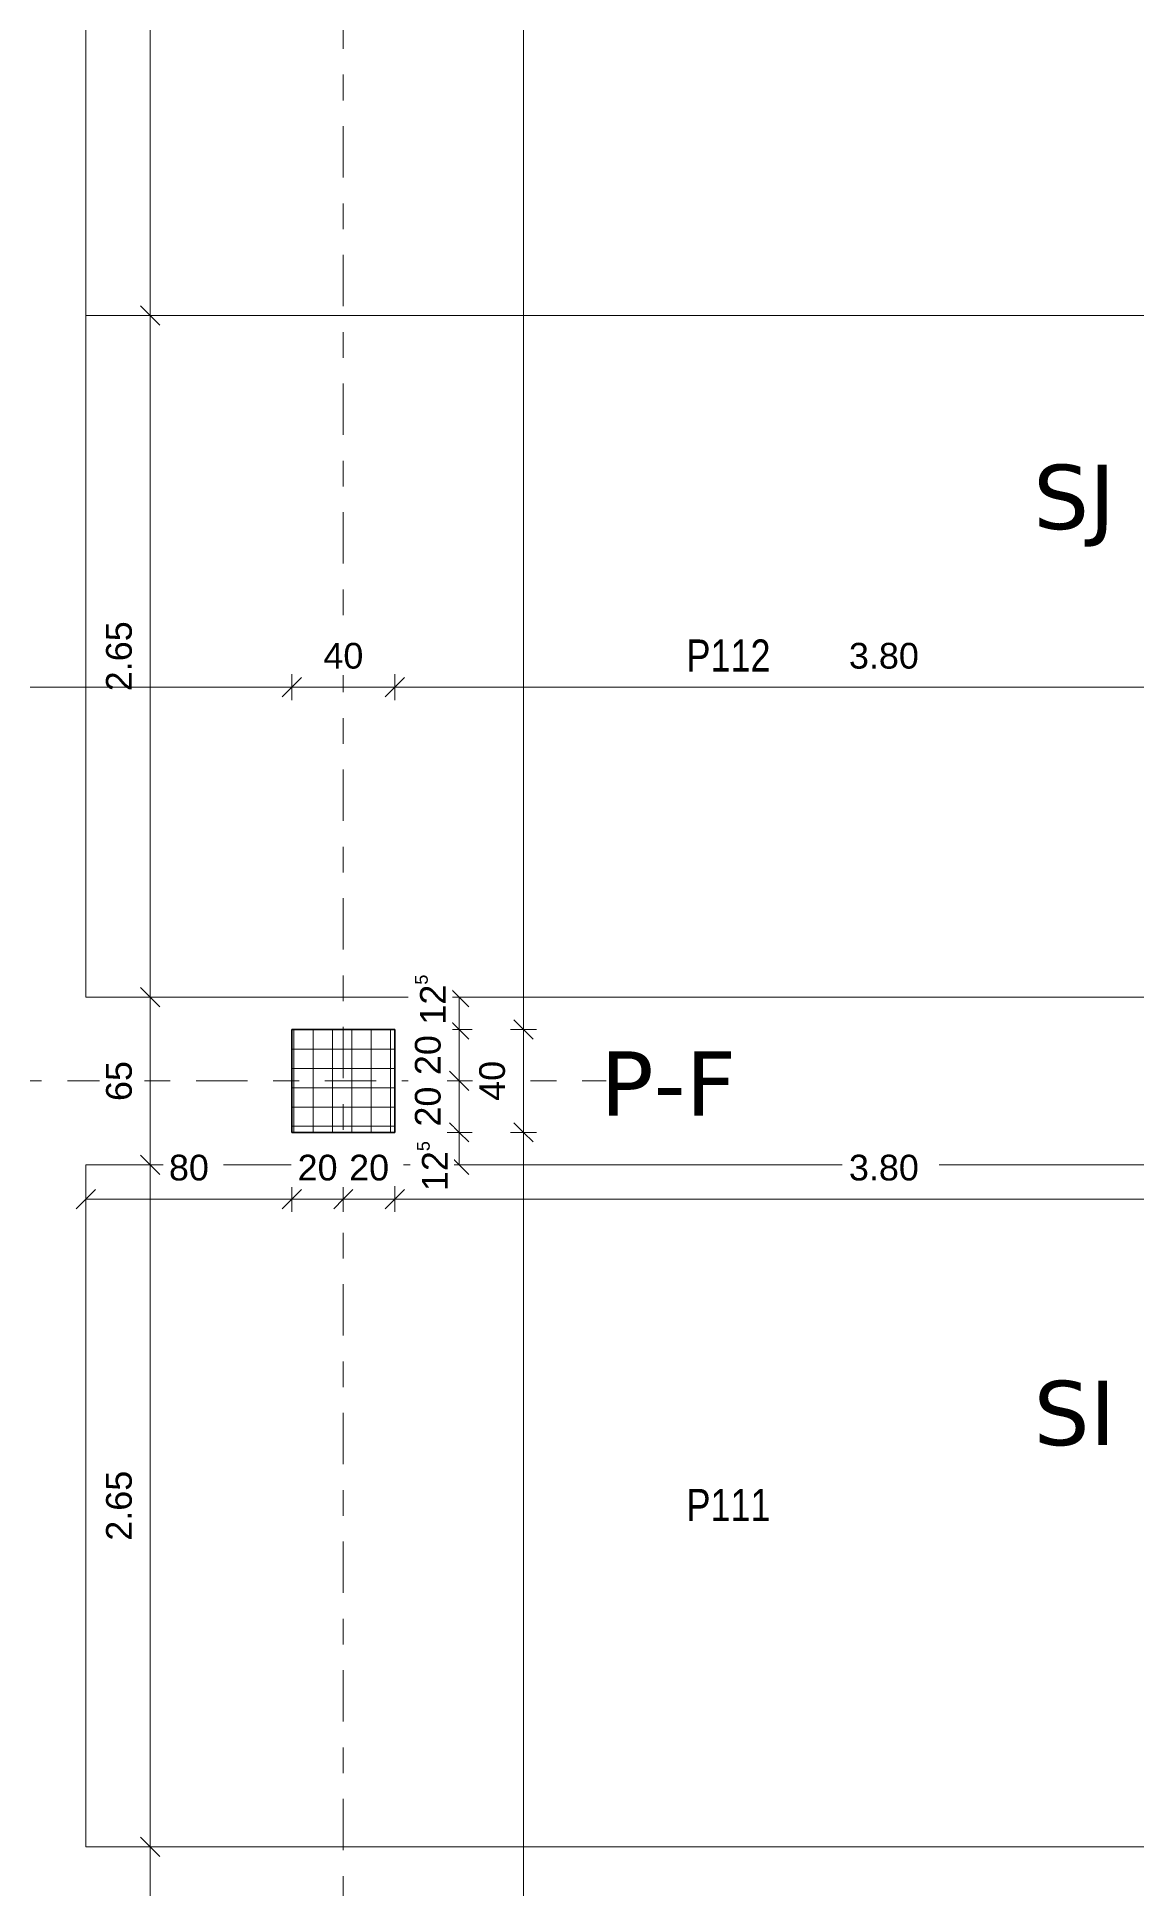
# Model space of a CAD drawing. Header units: metres. Extents: x -86 to 44, y -23 to 39.
# Drawn here: x -37.9 to -33.62, y 18.04 to 25.23 of the extents above; entities that cross this region are included whole.
import ezdxf

# ---------------------------------------------------------------- set-up
doc = ezdxf.new("R2010")
doc.units = ezdxf.units.M
doc.linetypes.add('_Rasterlinie_', pattern=[0.375, 0.2, -0.05, 0.075, -0.05])
for name, color, linetype, lineweight in [('A-____-____-DIMS', 7, 'Continuous', 5), ('A-____-____-DIMS-50', 7, 'Continuous', 5), ('C-PRKG-____-IDEN', 7, 'Continuous', 5), ('C-PRKG-____-OTLN', 7, 'Continuous', 9), ('S-COLS-____-MCUT', 7, 'Continuous', 35), ('S-COLS-____-OTLN', 7, 'Continuous', 9), ('S-GRID-____-OTLN', 7, 'Continuous', 5)]:
    doc.layers.add(name, color=color, linetype=linetype, lineweight=lineweight)
doc.layers.add('S-GRID-____-IDEN', color=7, linetype='Continuous', lineweight=9, true_color=0x5555aa)
doc.styles.add('Arial_1', font='arial.ttf', dxfattribs={"height": 0.1})
doc.styles.add('Arial_3', font='arial.ttf', dxfattribs={"width": 0.8, "height": 0.125})
doc.styles.add('Verdana_B', font='verdana.ttf', dxfattribs={"height": 0.25})
doc.dimstyles.new('SUB_Rohbau_fein_3', dxfattribs={"dimscale": 0.3048, "dimtxt": 0.102026, "dimasz": 0.246063, "dimexe": 0.164042, "dimexo": 0.0625, "dimgap": 0.123031, "dimtad": 1, "dimdec": 1, "dimlfac": 100, "dimrnd": 0.5, "dimdsep": 46, "dimtxsty": 'Arial_1', "dimblk1": 'OBLIQUE', "dimblk2": 'OBLIQUE', "dimsah": 1, "dimcen": 0.09, "dimazin": 0, "dimtfac": 1, "dimtdec": 4, "dimtix": 1, "dimtmove": 2, "dimatfit": 3, "dimfxl": 0.164042, "dimfxlon": 1, "dimtvp": 1, "dimtfill": 1, "dimtolj": 1, "dimtzin": 0, "dimarcsym": 2})
doc.dimstyles.new('SUB_Rohbau_fein_6', dxfattribs={"dimscale": 0.3048, "dimtxt": 0.102026, "dimasz": 0.246063, "dimexe": 0.164042, "dimexo": 0.0625, "dimgap": 0.123031, "dimtad": 1, "dimdec": 1, "dimlfac": 100, "dimrnd": 0.5, "dimdsep": 46, "dimtxsty": 'Arial_1', "dimblk1": 'OBLIQUE', "dimblk2": 'OBLIQUE', "dimsah": 1, "dimcen": 0.09, "dimazin": 0, "dimtfac": 1, "dimtdec": 4, "dimtix": 1, "dimtmove": 0, "dimatfit": 3, "dimfxl": 0.164042, "dimfxlon": 1, "dimtvp": 1, "dimtfill": 1, "dimtolj": 1, "dimtzin": 0, "dimarcsym": 2})
doc.dimstyles.new('SUB_Rohbau_fein_7', dxfattribs={"dimscale": 0.3048, "dimtxt": 0.102026, "dimasz": 0.246063, "dimexe": 0.164042, "dimexo": 0.0625, "dimgap": 0.123031, "dimtad": 1, "dimrnd": 0.005, "dimzin": 0, "dimdsep": 46, "dimtxsty": 'Arial_1', "dimblk1": 'OBLIQUE', "dimblk2": 'OBLIQUE', "dimsah": 1, "dimcen": 0.09, "dimazin": 0, "dimtfac": 1, "dimtdec": 4, "dimtix": 1, "dimtmove": 0, "dimatfit": 3, "dimfxl": 0.164042, "dimfxlon": 1, "dimtvp": 1, "dimtfill": 1, "dimtolj": 1, "dimtzin": 0, "dimarcsym": 2})
doc.dimstyles.new('SUB_Rohbau_fein_8', dxfattribs={"dimscale": 0.3048, "dimtxt": 0.102026, "dimasz": 0.246063, "dimexe": 0.164042, "dimexo": 0.0625, "dimgap": 0.123031, "dimtad": 1, "dimdec": 1, "dimlfac": 100, "dimrnd": 0.5, "dimdsep": 46, "dimtxsty": 'Arial_1', "dimblk1": 'OBLIQUE', "dimblk2": 'OBLIQUE', "dimsah": 1, "dimcen": 0.09, "dimazin": 0, "dimtfac": 1, "dimtdec": 4, "dimtix": 1, "dimtmove": 0, "dimatfit": 3, "dimfxl": 0.164042, "dimfxlon": 1, "dimtvp": 1, "dimtfill": 1, "dimtolj": 1, "dimtzin": 0, "dimarcsym": 2})

# ---------------------------------------------------------------- blocks, each defined once
blk = doc.blocks.new('PP_Parkplatz - 2650 x 5000-V61--01_UG_OK_FFB_AF')
at = {"layer": 'C-PRKG-____-OTLN', "color": 253, "true_color": 0x999999}
for p, q in [((-37.708, 18.2005), (-37.708, 20.85)), ((-32.708, 20.85), (-37.708, 20.85)), ((-32.708, 20.85), (-37.708, 20.85)), ((-37.708, 20.85), (-37.708, 18.2005)), ((-37.708, 18.2005), (-37.708, 20.85)), ((-37.708, 20.85), (-32.708, 20.85)), ((-37.708, 20.85), (-37.708, 20.85)), ((-32.708, 18.7575), (-32.708, 20.85)), ((-32.708, 20.85), (-32.708, 18.7575)), ((-32.708, 18.2005), (-32.708, 18.7575)), ((-32.708, 18.7575), (-32.708, 18.2005)), ((-32.708, 18.2005), (-37.708, 18.2005)), ((-37.708, 18.2005), (-32.708, 18.2005)), ((-32.708, 18.2005), (-37.708, 18.2005)), ((-37.708, 18.2005), (-37.708, 18.2005))]:
    blk.add_line(p, q, dxfattribs=at)
blk = doc.blocks.new('PP_Parkplatz - 2650 x 5000-V62--01_UG_OK_FFB_AF')
at = {"layer": 'C-PRKG-____-OTLN', "color": 253, "true_color": 0x999999}
for p, q in [((-37.708, 24.151), (-37.708, 21.5016)), ((-32.708, 24.151), (-37.708, 24.151)), ((-32.708, 24.151), (-37.708, 24.151)), ((-37.708, 24.151), (-37.708, 21.5016)), ((-37.708, 21.5016), (-37.708, 24.151)), ((-37.708, 24.151), (-32.708, 24.151)), ((-37.708, 24.151), (-37.708, 24.151)), ((-32.708, 24.151), (-32.708, 21.5016)), ((-32.708, 24.151), (-32.708, 21.5016)), ((-32.708, 21.5016), (-37.708, 21.5016)), ((-37.708, 21.5016), (-32.708, 21.5016)), ((-32.708, 21.5016), (-37.708, 21.5016)), ((-37.708, 21.5016), (-37.708, 21.5016))]:
    blk.add_line(p, q, dxfattribs=at)
blk = doc.blocks.new('DIMBLOCK1012--01_UG_OK_FFB_AF')
at = {"layer": 'A-____-____-DIMS-50'}
for p, q in [((-36.008, 20.9766), (-36.0455, 21.0141)), ((-36.008, 20.9766), (-36.058, 20.9766)), ((-36.008, 12.7766), (-36.008, 20.9766)), ((-36.008, 20.9766), (-35.9705, 20.9391)), ((-36.008, 20.9766), (-35.958, 20.9766)), ((-36.008, 12.7766), (-36.0455, 12.8141)), ((-36.008, 12.7766), (-36.058, 12.7766)), ((-36.008, 12.7766), (-35.9705, 12.7391)), ((-36.008, 12.7766), (-35.958, 12.7766))]:
    blk.add_line(p, q, dxfattribs=at)
at = {"layer": 'A-____-____-DIMS-50', "color": 0, "insert": (-36.18, 16.7409), "char_height": 0.1, "width": 0.325653, "attachment_point": 1, "rotation": 90, "line_spacing_factor": 0.941778, "style": 'Arial_1', "bg_fill": 3, "box_fill_scale": 1.25, "bg_fill_color": 256, "bg_fill_true_color": 13158600, "bg_fill_transparency": 0}
blk.add_mtext('8.20', dxfattribs=at)
blk = doc.blocks.new('_Oblique')
at = {"color": 0, "linetype": 'ByBlock', "lineweight": -2}
blk.add_line((-0.5, -0.5), (0.5, 0.5), dxfattribs=at)
blk = doc.blocks.new('DIMBLOCK1013--01_UG_OK_FFB_AF')
at = {"layer": 'A-____-____-DIMS-50'}
for p, q in [((-36.008, 21.3766), (-36.058, 21.3766)), ((-36.008, 21.3766), (-36.0455, 21.4141)), ((-36.008, 20.9766), (-36.008, 21.3766)), ((-36.008, 21.3766), (-35.9705, 21.3391)), ((-36.008, 21.3766), (-35.958, 21.3766)), ((-36.008, 20.9766), (-36.0455, 21.0141)), ((-36.008, 20.9766), (-36.058, 20.9766)), ((-36.008, 20.9766), (-35.9705, 20.9391)), ((-36.008, 20.9766), (-35.958, 20.9766))]:
    blk.add_line(p, q, dxfattribs=at)
at = {"layer": 'A-____-____-DIMS-50', "color": 0, "insert": (-36.18, 21.099), "char_height": 0.1, "width": 0.186088, "attachment_point": 1, "rotation": 90, "line_spacing_factor": 0.941778, "style": 'Arial_1', "bg_fill": 3, "box_fill_scale": 1.25, "bg_fill_color": 256, "bg_fill_true_color": 13158600, "bg_fill_transparency": 0}
blk.add_mtext('40', dxfattribs=at)
blk = doc.blocks.new('DIMBLOCK1014--01_UG_OK_FFB_AF')
at = {"layer": 'A-____-____-DIMS-50'}
for p, q in [((-36.008, 29.8016), (-36.058, 29.8016)), ((-36.008, 29.8016), (-36.0455, 29.8391)), ((-36.008, 21.3766), (-36.008, 29.8016)), ((-36.008, 29.8016), (-35.9705, 29.7641)), ((-36.008, 29.8016), (-35.958, 29.8016)), ((-36.008, 21.3766), (-36.058, 21.3766)), ((-36.008, 21.3766), (-36.0455, 21.4141)), ((-36.008, 21.3766), (-35.9705, 21.3391)), ((-36.008, 21.3766), (-35.958, 21.3766))]:
    blk.add_line(p, q, dxfattribs=at)
at = {"layer": 'A-____-____-DIMS-50', "color": 0, "insert": (-36.18, 25.4274), "char_height": 0.1, "width": 0.388091, "attachment_point": 1, "rotation": 90, "line_spacing_factor": 0.941778, "style": 'Arial_1', "bg_fill": 3, "box_fill_scale": 1.25, "bg_fill_color": 256, "bg_fill_true_color": 13158600, "bg_fill_transparency": 0}
blk.add_mtext('8.42\\A2\\H0.5x;\\S5^  ;\\H2x;', dxfattribs=at)
blk = doc.blocks.new('DIMBLOCK1018--01_UG_OK_FFB_AF')
at = {"layer": 'A-____-____-DIMS-50'}
for p, q in [((-36.258, 20.9766), (-36.2955, 21.0141)), ((-36.258, 20.9766), (-36.308, 20.9766)), ((-36.258, 20.85), (-36.258, 20.9766)), ((-36.258, 20.9766), (-36.2205, 20.9391)), ((-36.258, 20.9766), (-36.208, 20.9766)), ((-36.258, 20.85), (-36.2955, 20.8875)), ((-36.258, 20.85), (-36.308, 20.85)), ((-36.258, 20.85), (-36.2205, 20.8125)), ((-36.258, 20.85), (-36.208, 20.85))]:
    blk.add_line(p, q, dxfattribs=at)
at = {"layer": 'A-____-____-DIMS-50', "color": 0, "insert": (-36.4224, 20.7482), "char_height": 0.1, "width": 0.248525, "attachment_point": 1, "rotation": 90, "line_spacing_factor": 0.941778, "style": 'Arial_1', "bg_fill": 3, "box_fill_scale": 1.25, "bg_fill_color": 256, "bg_fill_true_color": 13158600, "bg_fill_transparency": 0}
blk.add_mtext('12\\A2\\H0.5x;\\S5^  ;\\H2x;', dxfattribs=at)
blk = doc.blocks.new('DIMBLOCK1019--01_UG_OK_FFB_AF')
at = {"layer": 'A-____-____-DIMS-50'}
for p, q in [((-36.258, 21.1766), (-36.308, 21.1766)), ((-36.258, 21.1766), (-36.2955, 21.2141)), ((-36.258, 20.9766), (-36.258, 21.1766)), ((-36.258, 21.1766), (-36.2205, 21.1391)), ((-36.258, 21.1766), (-36.208, 21.1766)), ((-36.258, 20.9766), (-36.2955, 21.0141)), ((-36.258, 20.9766), (-36.308, 20.9766)), ((-36.258, 20.9766), (-36.2205, 20.9391)), ((-36.258, 20.9766), (-36.208, 20.9766))]:
    blk.add_line(p, q, dxfattribs=at)
at = {"layer": 'A-____-____-DIMS-50', "color": 0, "insert": (-36.43, 20.999), "char_height": 0.1, "width": 0.186088, "attachment_point": 1, "rotation": 90, "line_spacing_factor": 0.941778, "style": 'Arial_1', "bg_fill": 3, "box_fill_scale": 1.25, "bg_fill_color": 256, "bg_fill_true_color": 13158600, "bg_fill_transparency": 0}
blk.add_mtext('20', dxfattribs=at)
blk = doc.blocks.new('DIMBLOCK1020--01_UG_OK_FFB_AF')
at = {"layer": 'A-____-____-DIMS-50'}
for p, q in [((-36.258, 21.3766), (-36.308, 21.3766)), ((-36.258, 21.3766), (-36.2955, 21.4141)), ((-36.258, 21.1766), (-36.258, 21.3766)), ((-36.258, 21.3766), (-36.2205, 21.3391)), ((-36.258, 21.3766), (-36.208, 21.3766)), ((-36.258, 21.1766), (-36.308, 21.1766)), ((-36.258, 21.1766), (-36.2955, 21.2141)), ((-36.258, 21.1766), (-36.2205, 21.1391)), ((-36.258, 21.1766), (-36.208, 21.1766))]:
    blk.add_line(p, q, dxfattribs=at)
at = {"layer": 'A-____-____-DIMS-50', "color": 0, "insert": (-36.43, 21.199), "char_height": 0.1, "width": 0.186088, "attachment_point": 1, "rotation": 90, "line_spacing_factor": 0.941778, "style": 'Arial_1', "bg_fill": 3, "box_fill_scale": 1.25, "bg_fill_color": 256, "bg_fill_true_color": 13158600, "bg_fill_transparency": 0}
blk.add_mtext('20', dxfattribs=at)
blk = doc.blocks.new('DIMBLOCK1021--01_UG_OK_FFB_AF')
at = {"layer": 'A-____-____-DIMS-50'}
for p, q in [((-36.258, 21.5016), (-36.2955, 21.5391)), ((-36.258, 21.5016), (-36.308, 21.5016)), ((-36.258, 21.3766), (-36.258, 21.5016)), ((-36.258, 21.5016), (-36.2205, 21.4641)), ((-36.258, 21.5016), (-36.208, 21.5016)), ((-36.258, 21.3766), (-36.308, 21.3766)), ((-36.258, 21.3766), (-36.2955, 21.4141)), ((-36.258, 21.3766), (-36.2205, 21.3391)), ((-36.258, 21.3766), (-36.208, 21.3766))]:
    blk.add_line(p, q, dxfattribs=at)
at = {"layer": 'A-____-____-DIMS-50', "color": 0, "insert": (-36.43, 21.3951), "char_height": 0.1, "width": 0.248525, "attachment_point": 1, "rotation": 90, "line_spacing_factor": 0.941778, "style": 'Arial_1', "bg_fill": 3, "box_fill_scale": 1.25, "bg_fill_color": 256, "bg_fill_true_color": 13158600, "bg_fill_transparency": 0}
blk.add_mtext('12\\A2\\H0.5x;\\S5^  ;\\H2x;', dxfattribs=at)
blk = doc.blocks.new('DIMBLOCK1022--01_UG_OK_FFB_AF')
at = {"layer": 'A-____-____-DIMS-50'}
for p, q in [((-37.708, 20.7175), (-37.708, 20.7675)), ((-37.708, 20.7175), (-37.6705, 20.755)), ((-36.908, 20.7175), (-36.908, 20.7675)), ((-36.908, 20.7175), (-36.8705, 20.755)), ((-37.708, 20.7175), (-37.7455, 20.68)), ((-37.708, 20.7175), (-36.908, 20.7175)), ((-37.708, 20.7175), (-37.708, 20.6675)), ((-36.908, 20.7175), (-36.9455, 20.68)), ((-36.908, 20.7175), (-36.908, 20.6675))]:
    blk.add_line(p, q, dxfattribs=at)
at = {"layer": 'A-____-____-DIMS-50', "color": 0, "insert": (-37.3856, 20.8896), "char_height": 0.1, "width": 0.186088, "attachment_point": 1, "line_spacing_factor": 0.941778, "style": 'Arial_1', "bg_fill": 3, "box_fill_scale": 1.25, "bg_fill_color": 256, "bg_fill_true_color": 13158600, "bg_fill_transparency": 0}
blk.add_mtext('80', dxfattribs=at)
blk = doc.blocks.new('DIMBLOCK1023--01_UG_OK_FFB_AF')
at = {"layer": 'A-____-____-DIMS-50'}
for p, q in [((-36.908, 20.7175), (-36.908, 20.7675)), ((-36.908, 20.7175), (-36.8705, 20.755)), ((-36.708, 20.7175), (-36.708, 20.7675)), ((-36.708, 20.7175), (-36.6705, 20.755)), ((-36.908, 20.7175), (-36.9455, 20.68)), ((-36.908, 20.7175), (-36.708, 20.7175)), ((-36.908, 20.7175), (-36.908, 20.6675)), ((-36.708, 20.7175), (-36.7455, 20.68)), ((-36.708, 20.7175), (-36.708, 20.6675))]:
    blk.add_line(p, q, dxfattribs=at)
at = {"layer": 'A-____-____-DIMS-50', "color": 0, "insert": (-36.8856, 20.8896), "char_height": 0.1, "width": 0.186088, "attachment_point": 1, "line_spacing_factor": 0.941778, "style": 'Arial_1', "bg_fill": 3, "box_fill_scale": 1.25, "bg_fill_color": 256, "bg_fill_true_color": 13158600, "bg_fill_transparency": 0}
blk.add_mtext('20', dxfattribs=at)
blk = doc.blocks.new('DIMBLOCK1024--01_UG_OK_FFB_AF')
at = {"layer": 'A-____-____-DIMS-50'}
for p, q in [((-36.708, 20.7175), (-36.708, 20.7675)), ((-36.708, 20.7175), (-36.6705, 20.755)), ((-36.508, 20.7175), (-36.508, 20.7675)), ((-36.508, 20.7175), (-36.4705, 20.755)), ((-36.708, 20.7175), (-36.7455, 20.68)), ((-36.708, 20.7175), (-36.508, 20.7175)), ((-36.708, 20.7175), (-36.708, 20.6675)), ((-36.508, 20.7175), (-36.5455, 20.68)), ((-36.508, 20.7175), (-36.508, 20.6675))]:
    blk.add_line(p, q, dxfattribs=at)
at = {"layer": 'A-____-____-DIMS-50', "color": 0, "insert": (-36.6856, 20.8896), "char_height": 0.1, "width": 0.186088, "attachment_point": 1, "line_spacing_factor": 0.941778, "style": 'Arial_1', "bg_fill": 3, "box_fill_scale": 1.25, "bg_fill_color": 256, "bg_fill_true_color": 13158600, "bg_fill_transparency": 0}
blk.add_mtext('20', dxfattribs=at)
blk = doc.blocks.new('DIMBLOCK1025--01_UG_OK_FFB_AF')
at = {"layer": 'A-____-____-DIMS-50'}
for p, q in [((-36.508, 20.7175), (-36.508, 20.7675)), ((-36.508, 20.7175), (-36.4705, 20.755)), ((-32.708, 20.7175), (-32.708, 20.7675)), ((-32.708, 20.7175), (-32.6705, 20.755)), ((-36.508, 20.7175), (-36.5455, 20.68)), ((-36.508, 20.7175), (-32.708, 20.7175)), ((-36.508, 20.7175), (-36.508, 20.6675)), ((-32.708, 20.7175), (-32.7455, 20.68)), ((-32.708, 20.7175), (-32.708, 20.6675))]:
    blk.add_line(p, q, dxfattribs=at)
at = {"layer": 'A-____-____-DIMS-50', "color": 0, "insert": (-34.7437, 20.8896), "char_height": 0.1, "width": 0.325653, "attachment_point": 1, "line_spacing_factor": 0.941778, "style": 'Arial_1', "bg_fill": 3, "box_fill_scale": 1.25, "bg_fill_color": 256, "bg_fill_true_color": 13158600, "bg_fill_transparency": 0}
blk.add_mtext('3.80', dxfattribs=at)
blk = doc.blocks.new('DIMBLOCK1151--01_UG_OK_FFB_AF')
at = {"layer": 'A-____-____-DIMS-50'}
for p, q in [((-37.458, 26.8005), (-37.508, 26.8005)), ((-37.458, 26.8005), (-37.4955, 26.838)), ((-37.458, 26.8005), (-37.458, 24.151)), ((-37.458, 26.8005), (-37.4205, 26.763)), ((-37.458, 26.8005), (-37.408, 26.8005)), ((-37.458, 24.151), (-37.4955, 24.1885)), ((-37.458, 24.151), (-37.508, 24.151)), ((-37.458, 24.151), (-37.4205, 24.1135)), ((-37.458, 24.151), (-37.408, 24.151))]:
    blk.add_line(p, q, dxfattribs=at)
at = {"layer": 'A-____-____-DIMS-50', "color": 0, "insert": (-37.63, 25.3401), "char_height": 0.1, "width": 0.325653, "attachment_point": 1, "rotation": 90, "line_spacing_factor": 0.941778, "style": 'Arial_1', "bg_fill": 3, "box_fill_scale": 1.25, "bg_fill_color": 256, "bg_fill_true_color": 13158600, "bg_fill_transparency": 0}
blk.add_mtext('2.65', dxfattribs=at)
blk = doc.blocks.new('DIMBLOCK1152--01_UG_OK_FFB_AF')
at = {"layer": 'A-____-____-DIMS-50'}
for p, q in [((-37.458, 24.151), (-37.4955, 24.1885)), ((-37.458, 24.151), (-37.508, 24.151)), ((-37.458, 24.151), (-37.458, 21.5016)), ((-37.458, 24.151), (-37.4205, 24.1135)), ((-37.458, 24.151), (-37.408, 24.151)), ((-37.458, 21.5016), (-37.4955, 21.5391)), ((-37.458, 21.5016), (-37.508, 21.5016)), ((-37.458, 21.5016), (-37.4205, 21.4641)), ((-37.458, 21.5016), (-37.408, 21.5016))]:
    blk.add_line(p, q, dxfattribs=at)
at = {"layer": 'A-____-____-DIMS-50', "color": 0, "insert": (-37.63, 22.6906), "char_height": 0.1, "width": 0.325653, "attachment_point": 1, "rotation": 90, "line_spacing_factor": 0.941778, "style": 'Arial_1', "bg_fill": 3, "box_fill_scale": 1.25, "bg_fill_color": 256, "bg_fill_true_color": 13158600, "bg_fill_transparency": 0}
blk.add_mtext('2.65', dxfattribs=at)
blk = doc.blocks.new('DIMBLOCK1153--01_UG_OK_FFB_AF')
at = {"layer": 'A-____-____-DIMS-50'}
for p, q in [((-37.458, 21.5016), (-37.4955, 21.5391)), ((-37.458, 21.5016), (-37.508, 21.5016)), ((-37.458, 21.5016), (-37.458, 20.85)), ((-37.458, 21.5016), (-37.4205, 21.4641)), ((-37.458, 21.5016), (-37.408, 21.5016)), ((-37.458, 20.85), (-37.4955, 20.8875)), ((-37.458, 20.85), (-37.508, 20.85)), ((-37.458, 20.85), (-37.4205, 20.8125)), ((-37.458, 20.85), (-37.408, 20.85))]:
    blk.add_line(p, q, dxfattribs=at)
at = {"layer": 'A-____-____-DIMS-50', "color": 0, "insert": (-37.63, 21.0982), "char_height": 0.1, "width": 0.186088, "attachment_point": 1, "rotation": 90, "line_spacing_factor": 0.941778, "style": 'Arial_1', "bg_fill": 3, "box_fill_scale": 1.25, "bg_fill_color": 256, "bg_fill_true_color": 13158600, "bg_fill_transparency": 0}
blk.add_mtext('65', dxfattribs=at)
blk = doc.blocks.new('DIMBLOCK1154--01_UG_OK_FFB_AF')
at = {"layer": 'A-____-____-DIMS-50'}
for p, q in [((-37.458, 20.85), (-37.4955, 20.8875)), ((-37.458, 20.85), (-37.508, 20.85)), ((-37.458, 20.85), (-37.458, 18.2005)), ((-37.458, 20.85), (-37.4205, 20.8125)), ((-37.458, 20.85), (-37.408, 20.85)), ((-37.458, 18.2005), (-37.4955, 18.238)), ((-37.458, 18.2005), (-37.508, 18.2005)), ((-37.458, 18.2005), (-37.4205, 18.163)), ((-37.458, 18.2005), (-37.408, 18.2005))]:
    blk.add_line(p, q, dxfattribs=at)
at = {"layer": 'A-____-____-DIMS-50', "color": 0, "insert": (-37.63, 19.3896), "char_height": 0.1, "width": 0.325653, "attachment_point": 1, "rotation": 90, "line_spacing_factor": 0.941778, "style": 'Arial_1', "bg_fill": 3, "box_fill_scale": 1.25, "bg_fill_color": 256, "bg_fill_true_color": 13158600, "bg_fill_transparency": 0}
blk.add_mtext('2.65', dxfattribs=at)
blk = doc.blocks.new('DIMBLOCK1155--01_UG_OK_FFB_AF')
at = {"layer": 'A-____-____-DIMS-50'}
for p, q in [((-37.458, 18.2005), (-37.4955, 18.238)), ((-37.458, 18.2005), (-37.508, 18.2005)), ((-37.458, 18.2005), (-37.458, 16.2009)), ((-37.458, 18.2005), (-37.4205, 18.163)), ((-37.458, 18.2005), (-37.408, 18.2005)), ((-37.458, 16.2009), (-37.508, 16.2009)), ((-37.458, 16.2009), (-37.4955, 16.2384)), ((-37.458, 16.2009), (-37.4205, 16.1634)), ((-37.458, 16.2009), (-37.408, 16.2009))]:
    blk.add_line(p, q, dxfattribs=at)
at = {"layer": 'A-____-____-DIMS-50', "color": 0, "insert": (-37.63, 17.065), "char_height": 0.1, "width": 0.325653, "attachment_point": 1, "rotation": 90, "line_spacing_factor": 0.941778, "style": 'Arial_1', "bg_fill": 3, "box_fill_scale": 1.25, "bg_fill_color": 256, "bg_fill_true_color": 13158600, "bg_fill_transparency": 0}
blk.add_mtext('2.00', dxfattribs=at)
blk = doc.blocks.new('DIMBLOCK1432--01_UG_OK_FFB_AF')
at = {"layer": 'A-____-____-DIMS-50'}
for p, q in [((-43.508, 22.7066), (-43.508, 22.7566)), ((-43.508, 22.7066), (-43.4705, 22.7441)), ((-36.908, 22.7066), (-36.908, 22.7566)), ((-36.908, 22.7066), (-36.8705, 22.7441)), ((-43.508, 22.7066), (-43.5455, 22.6691)), ((-43.508, 22.7066), (-36.908, 22.7066)), ((-43.508, 22.7066), (-43.508, 22.6566)), ((-36.908, 22.7066), (-36.9455, 22.6691)), ((-36.908, 22.7066), (-36.908, 22.6566))]:
    blk.add_line(p, q, dxfattribs=at)
at = {"layer": 'A-____-____-DIMS-50', "color": 0, "insert": (-40.3437, 22.8786), "char_height": 0.1, "width": 0.325653, "attachment_point": 1, "line_spacing_factor": 0.941778, "style": 'Arial_1', "bg_fill": 3, "box_fill_scale": 1.25, "bg_fill_color": 256, "bg_fill_true_color": 13158600, "bg_fill_transparency": 0}
blk.add_mtext('6.60', dxfattribs=at)
blk = doc.blocks.new('DIMBLOCK1433--01_UG_OK_FFB_AF')
at = {"layer": 'A-____-____-DIMS-50'}
for p, q in [((-36.908, 22.7066), (-36.908, 22.7566)), ((-36.908, 22.7066), (-36.8705, 22.7441)), ((-36.508, 22.7066), (-36.508, 22.7566)), ((-36.508, 22.7066), (-36.4705, 22.7441)), ((-36.908, 22.7066), (-36.9455, 22.6691)), ((-36.908, 22.7066), (-36.508, 22.7066)), ((-36.908, 22.7066), (-36.908, 22.6566)), ((-36.508, 22.7066), (-36.5455, 22.6691)), ((-36.508, 22.7066), (-36.508, 22.6566))]:
    blk.add_line(p, q, dxfattribs=at)
at = {"layer": 'A-____-____-DIMS-50', "color": 0, "insert": (-36.7856, 22.8786), "char_height": 0.1, "width": 0.186088, "attachment_point": 1, "line_spacing_factor": 0.941778, "style": 'Arial_1', "bg_fill": 3, "box_fill_scale": 1.25, "bg_fill_color": 256, "bg_fill_true_color": 13158600, "bg_fill_transparency": 0}
blk.add_mtext('40', dxfattribs=at)
blk = doc.blocks.new('DIMBLOCK1434--01_UG_OK_FFB_AF')
at = {"layer": 'A-____-____-DIMS-50'}
for p, q in [((-36.508, 22.7066), (-36.508, 22.7566)), ((-36.508, 22.7066), (-36.4705, 22.7441)), ((-32.708, 22.7066), (-32.708, 22.7566)), ((-32.708, 22.7066), (-32.6705, 22.7441)), ((-36.508, 22.7066), (-36.5455, 22.6691)), ((-36.508, 22.7066), (-32.708, 22.7066)), ((-36.508, 22.7066), (-36.508, 22.6566)), ((-32.708, 22.7066), (-32.7455, 22.6691)), ((-32.708, 22.7066), (-32.708, 22.6566))]:
    blk.add_line(p, q, dxfattribs=at)
at = {"layer": 'A-____-____-DIMS-50', "color": 0, "insert": (-34.7437, 22.8786), "char_height": 0.1, "width": 0.325653, "attachment_point": 1, "line_spacing_factor": 0.941778, "style": 'Arial_1', "bg_fill": 3, "box_fill_scale": 1.25, "bg_fill_color": 256, "bg_fill_true_color": 13158600, "bg_fill_transparency": 0}
blk.add_mtext('3.80', dxfattribs=at)

msp = doc.modelspace()

# ---------------------------------------------------------------- hatches: boundary and pattern name
at = {"layer": 'S-COLS-____-OTLN'}
h = msp.add_hatch(dxfattribs=at)
h.set_pattern_fill('FP_2', color=256, style=0, pattern_type=2)
h.set_pattern_definition([(0, (0, 0), (0, 0.075), []), (90, (0, 0), (-0.075, 5e-18), [])])
h.paths.add_polyline_path([(-36.508, 20.9766), (-36.508, 21.3766), (-36.908, 21.3766), (-36.908, 20.9766)])

# ---------------------------------------------------------------- linework, layer by layer
at = {"layer": 'S-COLS-____-MCUT'}
for p, q in [((-36.508, 21.3766), (-36.908, 21.3766)), ((-36.908, 21.3766), (-36.908, 20.9766)), ((-36.508, 20.9766), (-36.508, 21.3766)), ((-36.908, 20.9766), (-36.508, 20.9766))]:
    msp.add_line(p, q, dxfattribs=at)
at = {"layer": 'S-GRID-____-OTLN', "color": 8, "linetype": '_Rasterlinie_', "true_color": 0x808080}
for p, q in [((-36.708, -7.8134), (-36.708, 34.9016)), ((-80.7802, 21.1766), (-35.6866, 21.1766))]:
    msp.add_line(p, q, dxfattribs=at)

# ---------------------------------------------------------------- block references
at = {"layer": 'C-PRKG-____-OTLN', "color": 253, "true_color": 0x999999}
for name, p in [('PP_Parkplatz - 2650 x 5000-V62--01_UG_OK_FFB_AF', (0, 2.6495)), ('PP_Parkplatz - 2650 x 5000-V62--01_UG_OK_FFB_AF', (0, 0)), ('PP_Parkplatz - 2650 x 5000-V61--01_UG_OK_FFB_AF', (0, 0))]:
    msp.add_blockref(name, p, dxfattribs=at)

# ---------------------------------------------------------------- texts
at = {"layer": 'S-GRID-____-IDEN', "color": 8, "lineweight": 5, "true_color": 0x808080, "char_height": 0.25, "attachment_point": 1, "style": 'Verdana_B'}
for s, insert, width in [('SJ', (-34.028, 23.5711), 0.529114), ('P-F', (-35.7091, 21.2911), 0.777637), ('SI', (-34.0263, 20.0111), 0.525105)]:
    msp.add_mtext(s, dxfattribs=dict(at, insert=insert, width=width))

# ---------------------------------------------------------------- next in the draw order: texts
at = {"layer": 'C-PRKG-____-IDEN', "char_height": 0.125, "width": 0.391223, "attachment_point": 1, "style": 'Arial_3', "bg_fill": 3, "box_fill_scale": 1.25, "bg_fill_color": 256, "bg_fill_true_color": 13158600, "bg_fill_transparency": 0}
for s, insert in [('P112', (-35.3746, 22.8918)), ('P111', (-35.3746, 19.5908))]:
    msp.add_mtext(s, dxfattribs=dict(at, insert=insert))

# ---------------------------------------------------------------- next in the draw order: dimensions: what is measured, and where the dimension line sits
at = {"layer": 'A-____-____-DIMS'}
for base, p1, p2, override, picture, middle in [((-37.458, 24.151), (-37.408, 26.8005), (-37.408, 24.151), {"dimpost": '<>', "dimfxl": 2.649455}, 'DIMBLOCK1151--01_UG_OK_FFB_AF', (-37.5466, 25.4757)), ((-36.008, 20.9766), (-36.058, 12.7766), (-36.058, 20.9766), {"dimpost": '<>', "dimfxl": 8.199996}, 'DIMBLOCK1012--01_UG_OK_FFB_AF', (-36.0966, 16.8766))]:
    dim = msp.add_linear_dim(base=base, p1=p1, p2=p2, angle=90, dimstyle='SUB_Rohbau_fein_7', override=override, dxfattribs=at)
    dim.commit()
    dim.dimension.update_dxf_attribs({"geometry": picture, "text_midpoint": middle})
dim = msp.add_linear_dim(base=(-36.908, 20.7175), p1=(-37.708, 20.7675), p2=(-36.908, 20.7675), dimstyle='SUB_Rohbau_fein_6', override={"dimpost": '<>', "dimfxl": 0.8}, dxfattribs=at)
dim.commit()
dim.dimension.update_dxf_attribs({"geometry": 'DIMBLOCK1022--01_UG_OK_FFB_AF', "text_midpoint": (-37.308, 20.8061)})

# ---------------------------------------------------------------- next in the draw order: dimensions: what is measured, and where the dimension line sits
for base, p1, p2, dimstyle, override, picture, middle in [((-37.458, 21.5016), (-37.408, 24.151), (-37.408, 21.5016), 'SUB_Rohbau_fein_7', {"dimpost": '<>', "dimfxl": 2.649455}, 'DIMBLOCK1152--01_UG_OK_FFB_AF', (-37.5466, 22.8263)), ((-36.008, 21.3766), (-36.058, 20.9766), (-36.058, 21.3766), 'SUB_Rohbau_fein_6', {"dimpost": '<>', "dimfxl": 0.4}, 'DIMBLOCK1013--01_UG_OK_FFB_AF', (-36.0966, 21.1766))]:
    dim = msp.add_linear_dim(base=base, p1=p1, p2=p2, angle=90, dimstyle=dimstyle, override=override, dxfattribs=at)
    dim.commit()
    dim.dimension.update_dxf_attribs({"geometry": picture, "text_midpoint": middle})
dim = msp.add_linear_dim(base=(-36.708, 20.7175), p1=(-36.908, 20.7675), p2=(-36.708, 20.7675), dimstyle='SUB_Rohbau_fein_6', override={"dimpost": '<>', "dimfxl": 0.2}, dxfattribs=at)
dim.commit()
dim.dimension.update_dxf_attribs({"geometry": 'DIMBLOCK1023--01_UG_OK_FFB_AF', "text_midpoint": (-36.808, 20.8061)})

# ---------------------------------------------------------------- next in the draw order: dimensions: what is measured, and where the dimension line sits
dim = msp.add_linear_dim(base=(-36.008, 29.8016), p1=(-36.058, 21.3766), p2=(-36.058, 29.8016), angle=90, text='\\A1;8.42\\Q;{\\A1;{\\H0.5x;\\S5^ ;}}', dimstyle='SUB_Rohbau_fein_7', override={"dimpost": '<>', "dimfxl": 8.425}, dxfattribs=at)
dim.commit()
dim.dimension.update_dxf_attribs({"geometry": 'DIMBLOCK1014--01_UG_OK_FFB_AF', "text_midpoint": (-36.0966, 25.5891)})
dim = msp.add_linear_dim(base=(-36.908, 22.7066), p1=(-43.508, 22.6566), p2=(-36.908, 22.6566), dimstyle='SUB_Rohbau_fein_7', override={"dimpost": '<>', "dimfxl": 6.6}, dxfattribs=at)
dim.commit()
dim.dimension.update_dxf_attribs({"geometry": 'DIMBLOCK1432--01_UG_OK_FFB_AF', "text_midpoint": (-40.208, 22.7951)})
dim = msp.add_linear_dim(base=(-37.458, 20.85), p1=(-37.408, 21.5016), p2=(-37.408, 20.85), angle=90, dimstyle='SUB_Rohbau_fein_6', override={"dimpost": '<>', "dimfxl": 0.651567}, dxfattribs=at)
dim.commit()
dim.dimension.update_dxf_attribs({"geometry": 'DIMBLOCK1153--01_UG_OK_FFB_AF', "text_midpoint": (-37.5466, 21.1758)})
dim = msp.add_linear_dim(base=(-36.258, 20.9766), p1=(-36.308, 20.85), p2=(-36.308, 20.9766), angle=90, text='\\A1;12\\Q;{\\A1;{\\H0.5x;\\S5^ ;}}', dimstyle='SUB_Rohbau_fein_3', override={"dimpost": '<>', "dimfxl": 0.126561}, dxfattribs=at)
dim.commit()
dim.dimension.update_dxf_attribs({"geometry": 'DIMBLOCK1018--01_UG_OK_FFB_AF', "text_midpoint": (-36.3557, 20.8724), "dimtype": 160, "text_rotation": 90})

# ---------------------------------------------------------------- next in the draw order: dimensions: what is measured, and where the dimension line sits
dim = msp.add_linear_dim(base=(-36.508, 22.7066), p1=(-36.908, 22.6566), p2=(-36.508, 22.6566), dimstyle='SUB_Rohbau_fein_8', override={"dimpost": '<>', "dimfxl": 0.4}, dxfattribs=at)
dim.commit()
dim.dimension.update_dxf_attribs({"geometry": 'DIMBLOCK1433--01_UG_OK_FFB_AF', "text_midpoint": (-36.708, 22.7951)})
for base, p1, p2, dimstyle, override, picture, middle in [((-36.258, 21.1766), (-36.308, 20.9766), (-36.308, 21.1766), 'SUB_Rohbau_fein_6', {"dimpost": '<>', "dimfxl": 0.2}, 'DIMBLOCK1019--01_UG_OK_FFB_AF', (-36.3466, 21.0766)), ((-37.458, 18.2005), (-37.408, 20.85), (-37.408, 18.2005), 'SUB_Rohbau_fein_7', {"dimpost": '<>', "dimfxl": 2.649455}, 'DIMBLOCK1154--01_UG_OK_FFB_AF', (-37.5466, 19.5253))]:
    dim = msp.add_linear_dim(base=base, p1=p1, p2=p2, angle=90, dimstyle=dimstyle, override=override, dxfattribs=at)
    dim.commit()
    dim.dimension.update_dxf_attribs({"geometry": picture, "text_midpoint": middle})

# ---------------------------------------------------------------- next in the draw order: dimensions: what is measured, and where the dimension line sits
for base, p1, p2, dimstyle, override, picture, middle in [((-32.708, 22.7066), (-36.508, 22.6566), (-32.708, 22.7566), 'SUB_Rohbau_fein_7', {"dimpost": '<>', "dimfxl": 3.801316}, 'DIMBLOCK1434--01_UG_OK_FFB_AF', (-34.608, 22.7952)), ((-36.508, 20.7175), (-36.708, 20.7675), (-36.508, 20.7675), 'SUB_Rohbau_fein_6', {"dimpost": '<>', "dimfxl": 0.2}, 'DIMBLOCK1024--01_UG_OK_FFB_AF', (-36.608, 20.8061))]:
    dim = msp.add_linear_dim(base=base, p1=p1, p2=p2, dimstyle=dimstyle, override=override, dxfattribs=at)
    dim.commit()
    dim.dimension.update_dxf_attribs({"geometry": picture, "text_midpoint": middle})
for base, p1, p2, dimstyle, override, picture, middle in [((-36.258, 21.3766), (-36.308, 21.1766), (-36.308, 21.3766), 'SUB_Rohbau_fein_6', {"dimpost": '<>', "dimfxl": 0.2}, 'DIMBLOCK1020--01_UG_OK_FFB_AF', (-36.3466, 21.2766)), ((-37.458, 16.2009), (-37.408, 18.2005), (-37.408, 16.2009), 'SUB_Rohbau_fein_7', {"dimpost": '<>', "dimfxl": 1.999644}, 'DIMBLOCK1155--01_UG_OK_FFB_AF', (-37.5466, 17.2007))]:
    dim = msp.add_linear_dim(base=base, p1=p1, p2=p2, angle=90, dimstyle=dimstyle, override=override, dxfattribs=at)
    dim.commit()
    dim.dimension.update_dxf_attribs({"geometry": picture, "text_midpoint": middle})

# ---------------------------------------------------------------- next in the draw order: dimensions: what is measured, and where the dimension line sits
dim = msp.add_linear_dim(base=(-36.258, 21.5016), p1=(-36.308, 21.3766), p2=(-36.308, 21.5016), angle=90, text='\\A1;12\\Q;{\\A1;{\\H0.5x;\\S5^ ;}}', dimstyle='SUB_Rohbau_fein_3', override={"dimpost": '<>', "dimfxl": 0.125006}, dxfattribs=at)
dim.commit()
dim.dimension.update_dxf_attribs({"geometry": 'DIMBLOCK1021--01_UG_OK_FFB_AF', "text_midpoint": (-36.3634, 21.5193), "dimtype": 160, "text_rotation": 90})
dim = msp.add_linear_dim(base=(-32.708, 20.7175), p1=(-36.508, 20.7675), p2=(-32.708, 20.7675), dimstyle='SUB_Rohbau_fein_7', override={"dimpost": '<>', "dimfxl": 3.8}, dxfattribs=at)
dim.commit()
dim.dimension.update_dxf_attribs({"geometry": 'DIMBLOCK1025--01_UG_OK_FFB_AF', "text_midpoint": (-34.608, 20.8061)})

doc.saveas('drawing.dxf')
